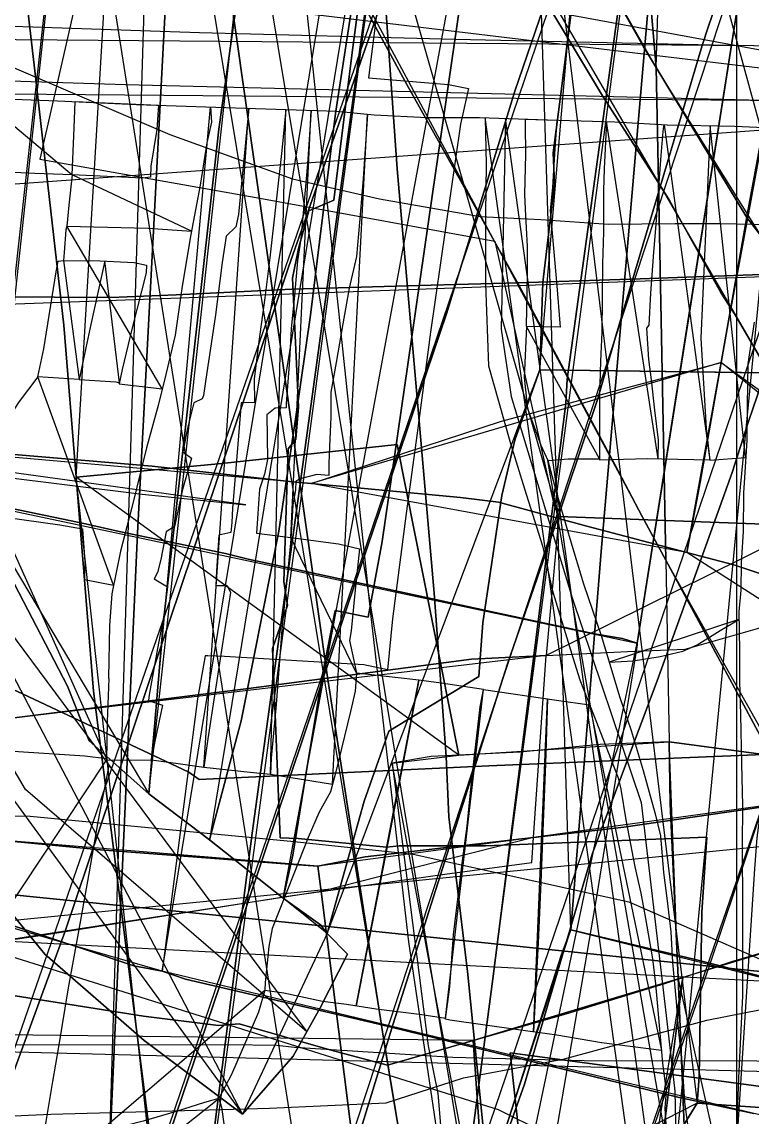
# Model space of a CAD drawing. Extents: x -6790 to 12600, y -1098 to 2171.
# Drawn here: x 681.2 to 733.5, y 336.4 to 414.8 of the extents above; entities that cross this region are included whole.
import ezdxf

# ---------------------------------------------------------------- set-up
doc = ezdxf.new("R2010")
doc.units = 0

msp = doc.modelspace()

# ---------------------------------------------------------------- linework, layer by layer
for points in [[(-7.785, 810.303), (732.41, 810.303), (732.41, -7.785), (-7.785, -7.785), (-7.785, 810.303)], [(657.211, 609.541), (655.908, 584.491), (656.741, 576.481), (663.201, 551.019), (668.649, 533.637), (675.524, 505.099), (682.702, 482.269), (689.274, 461.082), (690.485, 459.612), (695.112, 447.765), (700.776, 423.68), (703.327, 399.553), (706.224, 372.269), (708.905, 348.964), (714.163, 313.646), (714.888, 277.015), (714.097, 250.136), (657.211, 609.541)], [(695.164, 586.012), (691.927, 542.039), (690.117, 517.465), (693.471, 516.074), (705.583, 510.381), (697.774, 477.651), (694.091, 462.59), (693.722, 461.117), (693.243, 449.043), (691.5, 416.127), (689.493, 378.224), (687.247, 328.55), (687.267, 326.292), (695.164, 586.012)], [(729.479, 579.362), (725.131, 549.642), (721.503, 524.839), (718.912, 506.33), (714.891, 477.087), (709.122, 435.134), (706.045, 410.842), (711.766, 410.366), (713.207, 410.077), (712.626, 407.513), (710.483, 392.632), (709.529, 385.384), (708.744, 379.634), (707.753, 372.096), (707.415, 368.448), (705.712, 368.787), (695.734, 369.391), (694.526, 369.439), (694.341, 369.438), (693.799, 366.361), (691.268, 346.856), (729.479, 579.362)], [(729.479, 579.362), (725.131, 549.642), (721.503, 524.839), (718.912, 506.33), (714.891, 477.087), (709.122, 435.134), (706.045, 410.842), (711.766, 410.366), (713.207, 410.077), (712.626, 407.513), (710.483, 392.632), (709.529, 385.384), (708.744, 379.634), (707.753, 372.096), (707.415, 368.448), (705.712, 368.787), (695.734, 369.391), (694.526, 369.439), (694.341, 369.438), (693.799, 366.361), (691.268, 346.856), (729.479, 579.362)], [(713.244, 577.425), (713.453, 575.623), (713.591, 572.348), (714.529, 550.707), (716.308, 505.763), (733.475, 501.618), (722.713, 376.925), (720.541, 349.82), (713.244, 577.425)], [(724.409, 577.003), (727.105, 576.867), (728.696, 576.718), (739.559, 518.422), (743.045, 499.717), (747.303, 498.619), (757.63, 495.437), (756.884, 464.709), (754.155, 381.475), (752.853, 341.757), (729.336, 347.716), (720.541, 349.82), (722.713, 376.925), (733.475, 501.618), (716.308, 505.763), (714.529, 550.707), (713.591, 572.348), (713.453, 575.623), (713.244, 577.425), (719.771, 577.237), (724.409, 577.003)], [(746.255, 530.331), (722.071, 459.379), (708.756, 421.37), (700.32, 397.286), (694.271, 379.306), (684.32, 349.728), (673.212, 319.473), (664.49, 294.493), (657.215, 273.711), (746.255, 530.331)], [(756.887, 527.429), (746.381, 530.292), (746.255, 530.331), (722.071, 459.379), (708.756, 421.37), (700.32, 397.286), (694.271, 379.306), (684.32, 349.728), (673.212, 319.473), (664.49, 294.493), (657.215, 273.711), (657.959, 273.478), (670.855, 274.319), (671.836, 276.957), (675.041, 286.294), (683.989, 311.81), (685.018, 315.355), (690.05, 330.074), (696.255, 348.362), (704.513, 372.959), (711.631, 393.926), (716.517, 409.866), (737.388, 470.78), (756.887, 527.429)], [(756.887, 527.429), (737.388, 470.78), (716.517, 409.866), (711.631, 393.926), (704.513, 372.959), (696.255, 348.362), (690.05, 330.074), (685.018, 315.355), (683.989, 311.81), (675.041, 286.294), (671.836, 276.957), (670.855, 274.319), (756.887, 527.429)], [(701.811, 525.124), (704.416, 501.81), (706.975, 481.339), (707.423, 477.635), (721.049, 472.384), (737.907, 465.964), (756.36, 458.948), (757.38, 458.736), (753.264, 436.993), (751.255, 420.149), (748.761, 399.127), (746.3, 379.79), (745.716, 373.376), (745.193, 366.912), (701.811, 525.124)], [(767.392, 524.566), (760.934, 504.572), (750.131, 472.476), (737.921, 436.2), (733.66, 424.08), (730.37, 414.467), (729.945, 413.152), (725.441, 397.971), (723.723, 392.179), (722.466, 387.873), (718.953, 377.415), (716, 368.865), (707.807, 343.095), (704.424, 332.04), (699.508, 317.208), (696.865, 309.232), (693.805, 300.712), (688.825, 286.093), (685.146, 275.295), (767.392, 524.566)], [(777.968, 521.722), (762.072, 472.44), (745.719, 425.045), (742.752, 416.473), (740.298, 409.251), (738.983, 405.463), (736.708, 397.993), (734.525, 389.918), (733.252, 386.215), (732.099, 382.579), (729.549, 375.458), (726.732, 367.665), (722.1, 355.302), (718.538, 343.237), (717.226, 338.777), (712.899, 326.621), (712.07, 323.997), (710.855, 321.056), (708.039, 313.494), (705.515, 304.986), (695.428, 278.389), (694.334, 275.98), (777.968, 521.722)], [(726.806, 403.311), (722.816, 409.543), (716.735, 419.655), (710.667, 429.293), (706.947, 435.501), (701.069, 445.87), (693.994, 458.167), (687.93, 468.74), (682.708, 477.844), (678.478, 485.272), (674.144, 493.476), (726.806, 403.311)], [(743.451, 492.317), (743.251, 483.231), (743.131, 473.033), (741.347, 371.749), (740.916, 348.937), (740.954, 346.499), (739.091, 330.94), (735.998, 305.465), (734.623, 294.149), (734.432, 292.978), (733.501, 289.826), (732.45, 286.506), (730.921, 282.255), (724.979, 266.561), (720.381, 254.77), (743.451, 492.317)], [(679.822, 388.341), (677.532, 388.309), (658.351, 390.252), (635.278, 392.564), (624.262, 393.63), (616.832, 394.572), (607.713, 395.41), (606.259, 405.682), (603.672, 419.241), (597.514, 451.518), (592.909, 477.243), (591.941, 478.36), (588.991, 482.292), (597.483, 480.916), (637.525, 473.098), (645.678, 471.486), (646.381, 471.569), (669.795, 463.382), (687.433, 457.116), (684.159, 426.996), (679.982, 388.343), (679.822, 388.341)], [(719.502, 292.565), (718.964, 295.52), (717.372, 309.134), (715.091, 327.339), (713.125, 346.851), (711.787, 357.912), (711.615, 362.226), (710.758, 373.938), (708.1, 404.311), (706.781, 422.903), (706.242, 424.138), (700.14, 447.379), (699.253, 449.597), (693.165, 463.313), (692.91, 464.322), (688.992, 476.851), (719.502, 292.565)], [(728.339, 467.949), (724.86, 467.632), (711.51, 466.723), (699.045, 465.747), (695.617, 465.923), (697.853, 461.658), (707.38, 444.455), (720.337, 422.579), (725.718, 413.095), (726.645, 411.563), (725.654, 423.247), (726.095, 432.383), (726.469, 439.12), (727.283, 447.991), (728.296, 462.565), (728.339, 467.949)], [(728.339, 467.949), (728.296, 462.565), (727.283, 447.991), (726.469, 439.12), (726.095, 432.383), (725.654, 423.247), (726.645, 411.563), (728.339, 467.949)], [(695.617, 465.923), (697.853, 461.658), (707.38, 444.455), (720.337, 422.579), (725.718, 413.095), (726.645, 411.563), (695.617, 465.923)], [(695.737, 463.143), (686.323, 421.764), (682.508, 404.998), (698.008, 402.274), (715.086, 399.137), (719.312, 380.279), (719.683, 379.426), (695.737, 463.143)], [(670.623, 298.038), (688.484, 293.449), (689.557, 293.371), (692.123, 313.107), (697.707, 356.749), (706.311, 419.296), (710.439, 449.69), (696.248, 453.984), (687.433, 457.116), (684.159, 426.996), (679.982, 388.343), (679.822, 388.341), (676.961, 359.549), (673.423, 325.825), (670.623, 298.038)], [(687.433, 457.116), (684.159, 426.996), (679.982, 388.343), (679.822, 388.341), (687.433, 457.116)], [(663.615, 333.977), (709.906, 325.333), (707.219, 341.448), (703.119, 367.914), (696.496, 414.423), (692.083, 445.415), (691.99, 447.828), (690.401, 449.891), (689.031, 451.709), (681.657, 451.643), (671.869, 451.89), (671.822, 451.759), (669.927, 421.491), (668.845, 400.436), (667.757, 379.195), (666.903, 358.742), (666.711, 356.013), (666.91, 354.441), (663.615, 333.977)], [(689.031, 451.709), (690.401, 449.891), (691.99, 447.828), (692.083, 445.415), (696.496, 414.423), (703.119, 367.914), (707.219, 341.448), (709.906, 325.333), (689.031, 451.709)], [(710.439, 449.69), (706.311, 419.296), (697.707, 356.749), (692.123, 313.107), (689.557, 293.371), (710.439, 449.69)], [(707.622, 290.698), (714.947, 346.325), (720.178, 387.517), (720.285, 389.244), (727.815, 443.898), (710.439, 449.69), (706.311, 419.296), (697.707, 356.749), (692.123, 313.107), (689.557, 293.371), (692.556, 292.901), (707.622, 290.698)], [(688.995, 447.651), (678.351, 445.37), (680.107, 427.511), (680.839, 422.659), (682.147, 411.338), (684.228, 393.114), (685.111, 382.235), (688.995, 447.651)], [(685.111, 382.235), (684.228, 393.114), (682.147, 411.338), (680.839, 422.659), (680.107, 427.511), (678.351, 445.37), (688.995, 447.651), (690.21, 445.359), (695.279, 435.724), (700.904, 425.118), (702.449, 421.68), (705.487, 416.438), (708.67, 410.58), (716.769, 396.092), (723.689, 383.142), (725.649, 379.426), (727.334, 376.296), (727.578, 363.289), (722.647, 363.087), (716.893, 362.549), (712.512, 362.33), (708.105, 384.572), (695.539, 383.217), (685.111, 382.235)], [(688.995, 447.651), (690.21, 445.359), (695.279, 435.724), (700.904, 425.118), (702.449, 421.68), (705.487, 416.438), (708.67, 410.58), (716.769, 396.092), (723.689, 383.142), (725.649, 379.426), (727.334, 376.296), (688.995, 447.651)], [(741.346, 444.721), (737.062, 422.021), (733.18, 401.143), (731.306, 390.44), (741.346, 444.721)], [(727.815, 443.898), (720.285, 389.244), (720.178, 387.517), (714.947, 346.325), (707.622, 290.698), (727.815, 443.898)], [(707.622, 290.698), (714.947, 346.325), (720.178, 387.517), (720.285, 389.244), (727.815, 443.898), (745.175, 437.612), (742.523, 420.872), (742.5, 420.704), (737.349, 382.341), (733.865, 356.401), (733.702, 354.183), (729.318, 287.116), (707.622, 290.698)], [(750.827, 409.55), (734.887, 412.669), (718.686, 415.645), (704.491, 418.402), (688.987, 421.418), (675.42, 424.134), (664.351, 426.222), (647.222, 429.58), (635.607, 431.859), (615.38, 435.722), (603.492, 437.823), (594.334, 439.734), (583.061, 441.986), (581.861, 431.878), (555.228, 433.546), (548.343, 433.81), (750.827, 409.55)], [(698.184, 431.677), (698.164, 430.267), (696.868, 418.209), (695.337, 407.15), (694.085, 396.042), (692.741, 384.119), (691.346, 371.745), (690.314, 359.569), (686.03, 363.365), (684.477, 367.263), (680.682, 374.564), (677.466, 380.422), (675.403, 384.562), (679.056, 406.015), (680.199, 412.727), (681.181, 419.684), (683.791, 441.83), (698.242, 435.903), (698.184, 431.677)], [(680.199, 412.727), (679.056, 406.015), (675.403, 384.562), (677.466, 380.422), (680.682, 374.564), (684.477, 367.263), (686.03, 363.365), (690.314, 359.569), (691.346, 371.745), (692.741, 384.119), (694.085, 396.042), (695.337, 407.15), (696.868, 418.209), (698.164, 430.267), (698.184, 431.677), (698.242, 435.903), (683.791, 441.83), (681.181, 419.684), (680.199, 412.727)], [(698.184, 431.677), (698.164, 430.267), (696.868, 418.209), (695.337, 407.15), (694.085, 396.042), (692.741, 384.119), (691.346, 371.745), (690.314, 359.569), (698.184, 431.677)], [(706.777, 430.318), (705.978, 424.391), (704.749, 415.263), (703.697, 408.435), (702.714, 400.452), (701.9, 393.837), (700.83, 386.567), (699.625, 378.377), (698.522, 372.843), (696.919, 364.792), (694.662, 356.273), (690.314, 359.569), (691.346, 371.745), (692.741, 384.119), (694.085, 396.042), (695.337, 407.15), (696.868, 418.209), (698.164, 430.267), (698.184, 431.677), (706.777, 430.318)], [(706.777, 430.318), (705.978, 424.391), (704.749, 415.263), (703.697, 408.435), (702.714, 400.452), (701.9, 393.837), (700.83, 386.567), (699.625, 378.377), (698.522, 372.843), (696.919, 364.792), (694.662, 356.273), (690.314, 359.569), (691.346, 371.745), (692.741, 384.119), (694.085, 396.042), (695.337, 407.15), (696.868, 418.209), (698.164, 430.267), (698.184, 431.677), (706.777, 430.318)], [(694.662, 356.273), (696.919, 364.792), (698.522, 372.843), (699.625, 378.377), (700.83, 386.567), (701.9, 393.837), (702.714, 400.452), (703.697, 408.435), (704.749, 415.263), (705.978, 424.391), (706.777, 430.318), (694.662, 356.273)], [(699.944, 352.094), (700.622, 355.17), (701.544, 360.784), (702.771, 368.249), (703.666, 372.7), (706.025, 372.224), (707.03, 377.635), (708.86, 390.298), (710.629, 402.534), (712.551, 415.83), (714.118, 428.913), (706.777, 430.318), (705.978, 424.391), (704.749, 415.263), (703.697, 408.435), (702.714, 400.452), (701.9, 393.837), (700.83, 386.567), (699.625, 378.377), (698.522, 372.843), (696.919, 364.792), (694.662, 356.273), (699.944, 352.094)], [(702.771, 368.249), (703.666, 372.7), (706.025, 372.224), (707.03, 377.635), (708.86, 390.298), (710.629, 402.534), (712.551, 415.83), (714.118, 428.913), (706.777, 430.318), (705.978, 424.391), (704.749, 415.263), (703.697, 408.435), (702.714, 400.452), (701.9, 393.837), (700.83, 386.567), (699.625, 378.377), (698.522, 372.843), (696.919, 364.792), (694.662, 356.273), (699.944, 352.094), (700.622, 355.17), (701.544, 360.784), (702.771, 368.249)], [(714.118, 428.913), (712.551, 415.83), (710.629, 402.534), (708.86, 390.298), (707.03, 377.635), (706.025, 372.224), (703.666, 372.7), (702.771, 368.249), (701.544, 360.784), (700.622, 355.17), (699.944, 352.094), (714.118, 428.913)], [(721.511, 427.693), (720.955, 418.745), (719.788, 409.485), (719.282, 405.47), (719.362, 403.251), (718.524, 396.187), (718.309, 389.917), (721.511, 427.693)], [(732.758, 417.756), (728.548, 391.009), (725.297, 370.353), (732.758, 417.756)], [(726.645, 411.563), (733.136, 400.84), (734.184, 399.475), (726.645, 411.563)], [(726.645, 411.563), (726.806, 403.311), (727.614, 402.049), (731.303, 395.411), (732.319, 393.87), (734.48, 390.134), (734.329, 396.481), (734.184, 399.475), (733.136, 400.84), (726.645, 411.563)], [(658.649, 409.952), (654.272, 406.297), (649.104, 402.366), (654.569, 396.191), (661.045, 385.908), (669.759, 368.68), (677.243, 354.947), (682.868, 348.082), (689.966, 341.89), (697.032, 336.622), (658.649, 409.952)], [(684.819, 403.881), (682.141, 403.974), (678.639, 404.16), (677.633, 404.16), (677.991, 406.659), (678.25, 409.399), (684.819, 403.881)], [(690.993, 408.875), (690.877, 407.142), (690.457, 404.505), (690.431, 403.729), (689.847, 403.659), (684.819, 403.881), (684.957, 407.249), (685.046, 409.133), (690.993, 408.875)], [(694.724, 408.752), (694.804, 407.648), (694.463, 406.18), (693.993, 403.156), (693.326, 399.604), (692.699, 395.912), (692.209, 392.415), (691.52, 389.595), (690.978, 387.373), (690.147, 384.346), (689.086, 380.064), (688.284, 376.948), (687.665, 373.885), (687.506, 371.613), (687.419, 367.854), (687.44, 367.826), (687.334, 364.727), (687.285, 361.983), (690.466, 362.005), (690.506, 361.999), (694.724, 408.752)], [(697.468, 408.661), (696.729, 401.049), (696.546, 400.169), (695.845, 399.485), (695.557, 397.601), (695.094, 393.862), (694.777, 391.776), (694.396, 389.262), (694.216, 388.081), (694.121, 387.835), (693.546, 387.563), (693.078, 385.742), (692.742, 384.041), (693.366, 383.604), (692.727, 381.351), (692.159, 378.708), (691.554, 378.327), (691.181, 376.336), (690.93, 375.399), (690.695, 374.967), (691.653, 374.395), (691.399, 372.463), (690.928, 369.973), (690.341, 366.657), (690.298, 366.233), (691.28, 365.903), (690.739, 363.33), (690.506, 361.999), (692.41, 361.734), (694.261, 361.481), (697.468, 408.661)], [(700.13, 408.571), (699.839, 405.64), (698.971, 397.943), (698.623, 395.067), (698.194, 391.949), (697.853, 389.248), (697.877, 387.582), (696.93, 387.554), (696.622, 383.719), (696.302, 380.008), (696.25, 378.984), (696.173, 378.28), (695.316, 378.088), (695.167, 375.511), (695.108, 374.49), (695.926, 374.474), (696.154, 373.97), (695.567, 370.171), (694.538, 363.51), (694.26, 361.478), (697.579, 361.107), (699.014, 360.964), (700.13, 408.571)], [(701.944, 408.509), (701.666, 404.675), (701.341, 400.91), (701.199, 399.297), (700.953, 397.727), (700.75, 395.269), (700.517, 392.851), (700.375, 390.606), (700.148, 387.514), (700.138, 387.191), (699.352, 387.178), (698.757, 386.707), (698.803, 383.51), (698.606, 382.446), (698.227, 381.389), (698.026, 378.219), (700.48, 377.921), (701.944, 408.509)], [(705.978, 408.231), (705.656, 403.604), (705.398, 400.47), (705.184, 398.034), (704.666, 395.774), (704.213, 393.221), (703.721, 390.446), (703.343, 388.318), (703.358, 386.543), (703.26, 384.453), (703.211, 383.181), (703.211, 382.347), (702.338, 382.418), (701.161, 382.113), (700.843, 381.946), (700.819, 381.336), (700.619, 380.262), (700.544, 378.988), (700.454, 377.484), (699.834, 371.332), (699.428, 365.954), (699.074, 362.127), (699.014, 360.964), (703.466, 360.25), (705.978, 408.231)], [(715.852, 407.931), (715.547, 392.828), (716.267, 388.021), (720.635, 373.599), (725.584, 358.936), (727.373, 343.683), (727.991, 338.27), (728.173, 329.555), (727.812, 324.503), (727.717, 322.308), (715.852, 407.931)], [(719.53, 407.806), (719.36, 405.4), (719.231, 402.991), (719.052, 401.338), (719.538, 395.946), (719.749, 393.26), (719.784, 392.989), (717.359, 393.037), (717.444, 396.769), (717.428, 398.747), (717.298, 401.438), (717.233, 402.512), (717.317, 405.35), (717.282, 407.457), (717.297, 407.88), (719.53, 407.806)], [(723.099, 407.704), (722.928, 404.316), (722.872, 402.77), (722.883, 399.815), (722.806, 397.505), (722.749, 392.605), (722.669, 390.534), (722.6, 388.051), (722.6, 385.461), (722.593, 383.483), (726.034, 383.567), (726.781, 383.541), (723.099, 407.704)], [(730.484, 383.463), (727.065, 383.518), (726.781, 383.541), (726.819, 384.89), (726.55, 387.036), (726.319, 389.207), (726.114, 390.673), (725.982, 392.904), (726.148, 393.126), (726.272, 395.42), (726.493, 398.355), (726.653, 400.321), (726.803, 402.368), (727.015, 405.282), (727.156, 406.987), (727.206, 407.381), (727.211, 407.475), (730.484, 383.463)], [(730.52, 407.405), (730.201, 400.199), (729.966, 394.874), (729.84, 392.185), (730.221, 385.725), (730.484, 383.463), (733.056, 383.647), (730.52, 407.405)], [(701.622, 342.509), (681.479, 359.871), (654.272, 406.297), (701.622, 342.509)], [(684.819, 403.881), (684.577, 401.704), (684.44, 400.213), (690.266, 400.06), (693.371, 399.845), (684.819, 403.881)], [(734.48, 390.134), (732.319, 393.87), (731.303, 395.411), (727.614, 402.049), (726.806, 403.311), (734.48, 390.134)], [(727.334, 376.296), (726.806, 403.311), (727.614, 402.049), (731.303, 395.411), (732.319, 393.87), (734.48, 390.134), (734.64, 383.361), (735.172, 364.879), (735.239, 362.252), (734.118, 363.686), (727.334, 376.296)], [(697.032, 336.622), (689.966, 341.89), (682.868, 348.082), (677.243, 354.947), (669.759, 368.68), (661.045, 385.908), (654.569, 396.191), (649.104, 402.366), (697.032, 336.622)], [(684.44, 400.213), (684.369, 399.958), (684.253, 398.33), (684.197, 397.752), (686.835, 397.737), (689.263, 397.599), (690.134, 397.409), (690.128, 396.879), (689.128, 392.93), (688.394, 389.937), (688.198, 388.914), (691.267, 388.56), (684.44, 400.213)], [(579.501, 390.936), (589.516, 391.343), (602.617, 391.861), (612.654, 392.252), (619.979, 392.534), (631.204, 392.963), (638.349, 393.362), (649.973, 393.847), (659.479, 394.277), (670.72, 394.722), (679.491, 395.16), (687.59, 395.095), (692.265, 395.303), (700.548, 395.692), (709.639, 395.957), (716.771, 396.157), (725.503, 396.434), (733.537, 396.727), (744.721, 397.143), (758.046, 397.636), (773.678, 398.031), (780.722, 398.272), (579.501, 390.936)], [(685.329, 389.237), (682.367, 389.43), (682.784, 391.426), (683.677, 396.943), (683.811, 397.708), (684.197, 397.752), (685.329, 389.237)], [(687.155, 397.719), (686.163, 393.177), (685.807, 391.493), (685.329, 389.237), (687.942, 389.056), (688.215, 389.004), (687.155, 397.719)], [(717.359, 393.037), (717.204, 389.385), (717.422, 387.158), (718.398, 384.528), (718.881, 383.42), (720.357, 383.55), (722.593, 383.543), (717.359, 393.037)], [(701.937, 381.786), (715.576, 386.236), (731.306, 390.44), (701.937, 381.786)], [(718.309, 389.917), (718.057, 389.193), (716.533, 384.876), (715.599, 380.914), (714.232, 371.799), (713.939, 367.973), (707.492, 364.055), (705.742, 359.025), (703.093, 349.552), (718.309, 389.917)], [(718.309, 389.917), (736.222, 389.682), (736.372, 389.692), (718.309, 389.917)], [(731.306, 390.44), (729.807, 381.883), (728.856, 376.833), (731.306, 390.44)], [(731.306, 390.44), (735.836, 387.179), (760.103, 366.765), (775.052, 355.098), (731.306, 390.44)], [(682.367, 389.43), (681.025, 387.663), (680.665, 387.115), (680.659, 386.187), (680.542, 385.734), (680.253, 385.452), (679.235, 385.354), (679.01, 383.684), (678.737, 382.047), (678.776, 379.796), (678.776, 379.796), (678.807, 379.548), (683.933, 378.813), (685.571, 378.547), (685.727, 376.175), (685.711, 374.914), (687.788, 374.494), (682.367, 389.43)], [(657.982, 385.665), (659.288, 384.528), (669.089, 383.601), (689.829, 381.018), (697.257, 380.258), (657.982, 385.665)], [(660.339, 385.424), (662.226, 385.231), (679.228, 383.991), (690.541, 383.032), (700.384, 381.933), (701.937, 381.786), (660.339, 385.424)], [(725.297, 370.353), (724.244, 370.691), (722.232, 371.012), (715.112, 372.553), (709.539, 373.753), (703.107, 375.156), (697.43, 376.356), (695.81, 376.769), (688.192, 378.342), (685.786, 378.906), (679.328, 380.237), (674.011, 381.273), (670.392, 382.014), (665.042, 383.161), (659.351, 384.44), (657.64, 384.682), (725.297, 370.353)], [(690.314, 359.569), (686.03, 363.365), (684.477, 367.263), (680.682, 374.564), (677.466, 380.422), (675.403, 384.562), (690.314, 359.569)], [(685.111, 382.235), (695.539, 383.217), (708.105, 384.572), (712.512, 362.33), (685.111, 382.235)], [(712.512, 362.33), (710.541, 362.231), (707.733, 361.753), (710.311, 341.526), (711.011, 338.106), (712.277, 323.09), (712.923, 315.425), (712.953, 314.83), (721.302, 315.759), (721.195, 300.419), (721.464, 288.244), (711.744, 287.905), (695.533, 287.141), (694.131, 300.407), (693.36, 312.364), (692.76, 316.779), (692.498, 318.469), (686.356, 366.907), (685.111, 382.235), (695.539, 383.217), (708.105, 384.572), (712.512, 362.33)], [(685.111, 382.235), (686.356, 366.907), (692.498, 318.469), (692.76, 316.779), (693.36, 312.364), (694.131, 300.407), (695.533, 287.141), (685.111, 382.235)], [(701.937, 381.786), (712.643, 380.77), (715.366, 380.437), (721.681, 378.724), (728.856, 376.833), (701.937, 381.786)], [(679.464, 379.454), (679.16, 375.077), (678.753, 371.177), (678.298, 365.396), (678.014, 362.779), (685.734, 362.293), (687.286, 362.081), (679.464, 379.454)], [(719.683, 379.426), (718.772, 369.464), (724.59, 369.747), (728.726, 369.91), (734.753, 371.638), (735.039, 372.291), (737.53, 378.746), (719.683, 379.426)], [(719.683, 379.426), (718.772, 369.464), (724.59, 369.747), (728.726, 369.91), (734.753, 371.638), (735.039, 372.291), (737.53, 378.746), (719.683, 379.426)], [(773.725, 368.014), (754.717, 361.508), (750.742, 361.029), (724.331, 357.174), (717.864, 356.431), (718.772, 369.464), (724.59, 369.747), (728.726, 369.91), (734.753, 371.638), (735.039, 372.291), (737.53, 378.746), (738.92, 378.693), (759.49, 377.909), (784.251, 376.914), (795.872, 376.447), (782.167, 371.228), (773.725, 368.014)], [(773.725, 368.014), (754.717, 361.508), (750.742, 361.029), (724.331, 357.174), (717.864, 356.431), (718.772, 369.464), (724.59, 369.747), (728.726, 369.91), (734.753, 371.638), (735.039, 372.291), (737.53, 378.746), (738.92, 378.693), (759.49, 377.909), (784.251, 376.914), (795.872, 376.447), (782.167, 371.228), (773.725, 368.014)], [(718.772, 369.464), (724.59, 369.747), (728.726, 369.91), (734.753, 371.638), (735.039, 372.291), (737.53, 378.746), (718.772, 369.464)], [(700.48, 377.921), (703.885, 377.474), (705.407, 377.107), (705.063, 373.936), (704.81, 371.245), (704.682, 370.546), (705.065, 368.766), (705.188, 368.191), (700.48, 377.921)], [(728.856, 376.833), (732.202, 375.95), (747.06, 371.034), (749.214, 370.322), (751.391, 368.807), (759.883, 362.697), (761.146, 361.785), (764.232, 358.409), (765.249, 357.011), (766.126, 356.012), (769.001, 352.818), (770.959, 350.629), (772.656, 348.75), (728.856, 376.833)], [(727.334, 376.296), (734.118, 363.686), (735.239, 362.252), (727.334, 376.296)], [(735.239, 362.252), (734.118, 363.686), (727.334, 376.296), (727.578, 363.289), (735.239, 362.252)], [(723.29, 368.982), (725.003, 369.097), (726.933, 369.398), (728.554, 369.781), (729.587, 370.222), (731.234, 371.254), (732.575, 372.042), (723.29, 368.982)], [(725.297, 370.353), (725.279, 370.235), (722.385, 352.176), (719.189, 333.692), (714.29, 305.238), (713.816, 302.34), (707.501, 283.169), (706.602, 281.342), (725.297, 370.353)], [(679.308, 364.825), (697.446, 367.109), (713.42, 369.203), (718.772, 369.464), (679.308, 364.825)], [(717.864, 356.431), (718.772, 369.464), (713.42, 369.203), (697.446, 367.109), (679.308, 364.825), (679.454, 356.563), (679.399, 356.273), (686.839, 355.556), (700.703, 354.509), (702.419, 354.388), (705.798, 355.043), (717.864, 356.431)], [(717.864, 356.431), (718.772, 369.464), (713.42, 369.203), (697.446, 367.109), (679.308, 364.825), (679.454, 356.563), (679.399, 356.273), (686.839, 355.556), (700.703, 354.509), (702.419, 354.388), (705.798, 355.043), (717.864, 356.431)], [(714.283, 367.023), (711.247, 367.496), (709.646, 367.709), (706.248, 368.076), (705.188, 368.191), (705.097, 366.92), (704.762, 365.451), (703.68, 361.052), (703.32, 359.707), (702.51, 358.249), (701.735, 356.443), (700.698, 353.832), (699.145, 349.924), (698.899, 348.635), (698.649, 346.044), (698.622, 345.51), (699.984, 345.301), (702.755, 344.717), (704.476, 344.49), (706.586, 344.173), (709.856, 343.761), (711.566, 343.487), (714.283, 367.023)], [(709.646, 367.709), (707.453, 356.155), (705.912, 348.205), (705.172, 344.386), (709.646, 367.709)], [(727.03, 341.182), (722.744, 341.726), (719.538, 342.282), (716.775, 342.658), (711.865, 343.355), (711.559, 343.435), (711.865, 345.733), (712.139, 349.471), (712.836, 355.141), (713.108, 357.251), (713.451, 360.618), (714.048, 365.782), (714.283, 367.023), (719.514, 366.27), (721.879, 365.936), (727.03, 341.182)], [(718.873, 366.362), (718.734, 361.715), (718.56, 357.534), (718.405, 353.788), (718.201, 348.891), (717.928, 343.926), (717.852, 342.511), (718.873, 366.362)], [(727.578, 363.289), (722.647, 363.087), (716.893, 362.549), (712.512, 362.33), (727.578, 363.289)], [(727.578, 363.289), (727.661, 358.85), (728.221, 346.419), (727.578, 363.289)], [(712.512, 362.33), (710.541, 362.231), (707.733, 361.753), (712.512, 362.33)], [(687.285, 361.983), (687.456, 361.601), (686.653, 357.553), (686.04, 353.984), (685.251, 349.592), (684.545, 345.666), (683.834, 341.447), (683.416, 338.966), (682.209, 331.808), (681.323, 327.204), (681.259, 326.564), (675.502, 327.242), (670.995, 327.744), (669.779, 327.948), (669.079, 328.036), (669.03, 328.413), (669.601, 331.658), (670.338, 336.129), (670.428, 336.605), (687.285, 361.983)], [(707.733, 361.753), (710.311, 341.526), (711.011, 338.106), (712.277, 323.09), (712.923, 315.425), (712.953, 314.83), (721.302, 315.759), (721.195, 300.419), (721.464, 288.244), (707.733, 361.753)], [(718.388, 320.78), (707.274, 315.819), (705.639, 329.211), (704.703, 336.254), (702.647, 352.575), (711.518, 353.806), (717.739, 354.639), (717.864, 356.431), (724.331, 357.174), (750.742, 361.029), (754.717, 361.508), (755.936, 336.573), (754.378, 335.917), (749.443, 336.542), (716.183, 341.006), (718.388, 320.78)], [(718.388, 320.78), (707.274, 315.819), (705.639, 329.211), (704.703, 336.254), (702.647, 352.575), (711.518, 353.806), (717.739, 354.639), (717.864, 356.431), (724.331, 357.174), (750.742, 361.029), (754.717, 361.508), (755.936, 336.573), (754.378, 335.917), (749.443, 336.542), (716.183, 341.006), (718.388, 320.78)], [(735.206, 361.367), (733.284, 355.662), (730.439, 347.215), (724.01, 328.565), (715.57, 304.318), (709.173, 286.056), (707.38, 280.938), (706.412, 278.187), (706.024, 276.851), (735.206, 361.367)], [(717.864, 356.431), (724.331, 357.174), (750.742, 361.029), (754.717, 361.508), (717.864, 356.431)], [(702.647, 352.575), (702.419, 354.388), (700.703, 354.509), (686.839, 355.556), (679.399, 356.273), (677.966, 348.74), (682.54, 349.416), (700.58, 352.288), (702.647, 352.575)], [(702.647, 352.575), (702.419, 354.388), (700.703, 354.509), (686.839, 355.556), (679.399, 356.273), (677.966, 348.74), (682.54, 349.416), (700.58, 352.288), (702.647, 352.575)], [(679.399, 356.273), (686.839, 355.556), (700.703, 354.509), (702.419, 354.388), (679.399, 356.273)], [(702.419, 354.388), (705.798, 355.043), (717.864, 356.431), (702.419, 354.388)], [(717.864, 356.431), (705.798, 355.043), (702.419, 354.388), (702.647, 352.575), (711.518, 353.806), (717.739, 354.639), (717.864, 356.431)], [(717.864, 356.431), (705.798, 355.043), (702.419, 354.388), (702.647, 352.575), (711.518, 353.806), (717.739, 354.639), (717.864, 356.431)], [(702.647, 352.575), (711.518, 353.806), (717.739, 354.639), (717.864, 356.431), (702.647, 352.575)], [(747.175, 345.468), (701.984, 350.183), (656.35, 354.775), (651.193, 355.178), (641.038, 351.09), (747.175, 345.468)], [(702.647, 352.575), (704.703, 336.254), (705.639, 329.211), (707.274, 315.819), (693.065, 309.534), (675.997, 301.99), (675.437, 306.64), (672.324, 332.494), (670.74, 345.151), (677.495, 346.263), (677.966, 348.74), (682.54, 349.416), (700.58, 352.288), (702.647, 352.575)], [(702.647, 352.575), (704.703, 336.254), (705.639, 329.211), (707.274, 315.819), (693.065, 309.534), (675.997, 301.99), (675.437, 306.64), (672.324, 332.494), (670.74, 345.151), (677.495, 346.263), (677.966, 348.74), (682.54, 349.416), (700.58, 352.288), (702.647, 352.575)], [(677.966, 348.74), (682.54, 349.416), (700.58, 352.288), (702.647, 352.575), (677.966, 348.74)], [(674.273, 351.755), (675.216, 351.605), (676.54, 351.454), (685.76, 348.422), (689.249, 347.251), (691.268, 346.856), (674.273, 351.755)], [(674.273, 351.755), (675.216, 351.605), (676.54, 351.454), (685.76, 348.422), (689.249, 347.251), (691.268, 346.856), (674.273, 351.755)], [(699.944, 352.094), (702.612, 350.184), (703.093, 349.552), (699.944, 352.094)], [(720.541, 349.82), (719.879, 348.05), (711.862, 323.154), (709.506, 316.206), (720.541, 349.82)], [(720.541, 349.82), (729.336, 347.716), (752.853, 341.757), (753.039, 341.395), (757.037, 341.858), (774.603, 343.669), (802.542, 342.627), (818.155, 253.678), (790.955, 262.568), (780.292, 272.623), (774.609, 278.087), (768.009, 284.433), (757.892, 290.705), (749.605, 295.399), (741.971, 299.992), (732.847, 305.728), (729.356, 307.238), (714.413, 313.986), (709.506, 316.206), (711.862, 323.154), (719.879, 348.05), (720.541, 349.82)], [(718.194, 281.551), (718.31, 283.141), (721.865, 302.078), (725.867, 324.825), (728.553, 346.408), (732.076, 347.553), (740.267, 349.962), (741.008, 350.174), (742.64, 321.205), (744.788, 285.316), (731.006, 283.351), (718.194, 281.551)], [(718.194, 281.551), (718.31, 283.141), (721.865, 302.078), (725.867, 324.825), (728.553, 346.408), (732.076, 347.553), (740.267, 349.962), (741.008, 350.174), (742.64, 321.205), (744.788, 285.316), (731.006, 283.351), (718.194, 281.551)], [(752.853, 341.757), (729.336, 347.716), (720.541, 349.82), (752.853, 341.757)], [(728.553, 346.408), (732.076, 347.553), (740.267, 349.962), (741.008, 350.174), (728.553, 346.408)], [(585.403, 343.449), (595.455, 343.775), (607.386, 343.976), (610.085, 344.159), (616.398, 345.339), (626.782, 347.37), (632.18, 348.258), (638.338, 348.651), (643.489, 349.127), (647.67, 349.63), (651.293, 349.008), (660.086, 347.883), (665.792, 347.04), (671.206, 346.449), (677.702, 345.571), (689.934, 343.649), (695.305, 342.98), (696.78, 343.084), (703.28, 341.238), (707.409, 340.141), (713.531, 341.905), (585.403, 343.449)], [(672.39, 290.404), (667.666, 294.368), (657.942, 302.442), (658.448, 303.674), (660.716, 309.589), (665.401, 322.059), (670.334, 335.64), (674.848, 347.179), (675.606, 349.451), (679.945, 348.086), (702.952, 340.848), (715.329, 336.954), (718.613, 335.329), (713.694, 313.79), (708.584, 291.836), (704.683, 273.786), (704.288, 272.745), (700.07, 275.049), (692.827, 278.939), (681.885, 284.944), (676.817, 287.638), (672.39, 290.404)], [(697.032, 336.622), (700.655, 340.779), (702.588, 344.24), (704.541, 348.083), (703.093, 349.552), (697.032, 336.622)], [(697.032, 336.622), (700.655, 340.779), (702.588, 344.24), (704.541, 348.083), (703.093, 349.552), (697.032, 336.622)], [(691.268, 346.856), (692.933, 346.294), (706.689, 343.089), (728.207, 337.844), (733.656, 336.668), (691.268, 346.856)], [(691.268, 346.856), (692.933, 346.294), (706.689, 343.089), (728.207, 337.844), (733.656, 336.668), (691.268, 346.856)], [(713.531, 341.905), (720.432, 343.884), (727.333, 346.012), (728.553, 346.408), (713.531, 341.905)], [(718.31, 283.141), (721.865, 302.078), (725.867, 324.825), (728.553, 346.408), (727.333, 346.012), (720.432, 343.884), (713.531, 341.905), (715.218, 317.996), (715.262, 317.376), (716.512, 304.496), (717.699, 291.345), (718.31, 283.141)], [(718.31, 283.141), (721.865, 302.078), (725.867, 324.825), (728.553, 346.408), (727.333, 346.012), (720.432, 343.884), (713.531, 341.905), (715.218, 317.996), (715.262, 317.376), (716.512, 304.496), (717.699, 291.345), (718.31, 283.141)], [(728.553, 346.408), (725.867, 324.825), (721.865, 302.078), (718.31, 283.141), (728.553, 346.408)], [(728.221, 346.419), (728.774, 332.801), (729.156, 330.142), (733.688, 320.274), (735.54, 317.132), (740.354, 311.715), (742.952, 307.848), (743.415, 304.746), (744.019, 294.818), (745.207, 284.546), (747.383, 274.819), (750.372, 255.696), (751.961, 248.729), (753.691, 236.806), (754.353, 229.936), (728.221, 346.419)], [(698.622, 345.51), (698.17, 343.919), (696.244, 339.455), (695.329, 337.742), (694.296, 337.464), (692.277, 336.813), (689.911, 336.113), (688.69, 335.806), (686.793, 334.401), (683.788, 332.36), (682.136, 331.43), (698.622, 345.51)], [(718.388, 320.78), (716.183, 341.006), (749.443, 336.542), (754.378, 335.917), (718.388, 320.78)], [(718.388, 320.78), (719.59, 321.317), (738.436, 329.2), (754.378, 335.917), (749.443, 336.542), (716.183, 341.006), (718.388, 320.78)], [(718.388, 320.78), (719.59, 321.317), (738.436, 329.2), (754.378, 335.917), (749.443, 336.542), (716.183, 341.006), (718.388, 320.78)], [(695.329, 337.742), (695.512, 337.13), (695.702, 335.767), (695.852, 334.241), (696.106, 332.215), (695.939, 331.139), (695.443, 329.308), (695.009, 326.962), (694.464, 324.993), (690.787, 325.467), (686.697, 325.803), (681.914, 326.476), (681.259, 326.564), (695.329, 337.742)], [(684.195, 314.249), (689.298, 314.384), (697.1, 314.491), (709.889, 314.707), (713.709, 315.639), (714.319, 315.639), (716.436, 317.092), (718.552, 318.886), (719.18, 319.603), (722.283, 325.63), (725.189, 330.276), (729.583, 337.414), (684.195, 314.249)]]:
    msp.add_lwpolyline(points, close=True)
for points in [[(733.475, 501.618), (722.713, 376.925), (720.541, 349.82), (719.879, 348.05), (711.862, 323.154), (709.506, 316.206), (691.127, 324.523), (687.267, 326.292), (687.247, 328.55), (689.493, 378.224), (691.5, 416.127)], [(711.183, 488.245), (729.583, 337.414), (729.583, 337.414), (729.729, 339.288), (729.926, 351.09), (730.267, 356.453), (714.437, 355.846), (708.249, 355.846), (707.334, 355.738), (701.003, 356.366), (699.709, 356.417), (699.162, 369.966), (700.242, 373.048), (699.979, 374.76), (700.295, 384.271), (700.848, 384.956), (701.032, 387.274), (700.611, 396.494), (701.032, 398.602), (701.77, 401.315), (703.561, 402.079), (704.879, 412.644), (706.565, 425.426)], [(659.497, 268.673), (661.738, 276.193), (659.481, 288.611), (657.685, 299.554), (651.78, 302.227), (653.795, 310.564), (653.71, 311.464), (652.055, 316.551), (642.964, 343.997), (640.755, 350.976), (641.038, 351.09), (651.193, 355.178), (656.35, 354.775), (701.984, 350.183), (747.175, 345.468), (747.57, 351.661), (748.734, 371.22), (750.827, 409.55), (752.408, 435.517), (754.81, 474.964), (756.509, 483.487), (773.77, 481.672)], [(737.388, 470.78), (716.517, 409.866), (711.631, 393.926), (704.513, 372.959), (696.255, 348.362), (690.05, 330.074)], [(774.561, 442.189), (748.179, 445.775), (753.886, 463.112), (730.446, 463.046), (696.606, 462.855), (695.737, 463.143), (686.323, 421.764), (682.508, 404.998), (698.008, 402.274), (715.086, 399.137), (719.312, 380.279), (719.683, 379.426), (737.53, 378.746), (738.598, 381.514), (740.131, 385.838), (742.86, 404.319), (743.313, 407.866), (742.594, 421.082), (747.83, 422.354), (757.3, 421.47), (762.687, 420.98)], [(774.561, 442.189), (748.179, 445.775), (753.886, 463.112), (730.446, 463.046), (696.606, 462.855), (695.737, 463.143), (686.323, 421.764), (682.508, 404.998), (698.008, 402.274), (715.086, 399.137), (719.312, 380.279), (719.683, 379.426), (737.53, 378.746), (738.598, 381.514), (740.131, 385.838), (742.86, 404.319), (743.313, 407.866), (742.594, 421.082), (747.83, 422.354), (757.3, 421.47), (762.687, 420.98)], [(692.083, 445.415), (696.496, 414.423), (703.119, 367.914), (707.219, 341.448), (709.906, 325.333), (710.892, 294.174), (711.097, 287.692), (708.379, 236.213)], [(761.146, 361.785), (759.883, 362.697), (751.391, 368.807), (749.214, 370.322), (747.06, 371.034), (732.202, 375.95), (728.856, 376.833), (729.807, 381.883), (731.306, 390.44), (733.18, 401.143), (737.062, 422.021), (741.346, 444.721), (751.721, 440.363), (765.962, 434.518)], [(287.24, 438.483), (311.218, 433.538), (339.734, 427.717), (352.286, 424.97), (371.657, 421.195), (376.673, 420.361), (394.891, 419.129), (418.318, 418.066), (444.141, 417.853), (475.94, 416.947), (527.274, 415.938), (571.826, 413.941), (607.243, 413.317), (652.636, 411.505), (688.641, 410.354), (736.192, 409.18), (161.979, 414.081)], [(500.783, 438.102), (516.389, 415.333), (537.011, 393.162), (545.814, 384.112), (564.563, 373.361), (576.035, 370.903), (592.162, 367.56), (608.222, 366.544), (626.545, 364.577), (646.506, 359.234), (657.421, 357.989), (681.808, 357.956), (700.72, 356.153), (709.242, 355.235), (724.68, 351.827), (737.988, 346.025), (743.793, 340.511), (755.122, 322.264), (760.706, 311.421), (767.562, 302.083), (775.547, 284.905), (779.677, 258.397)], [(761.087, 437.629), (753.345, 414.373), (745.88, 392.833), (735.206, 361.367), (733.284, 355.662), (730.439, 347.215), (724.01, 328.565), (715.57, 304.318), (709.173, 286.056), (707.38, 280.938), (706.412, 278.187), (706.024, 276.851), (706.312, 276.873), (715.306, 280.521), (727.758, 285.486), (741.093, 290.889), (745.823, 292.679), (755.17, 296.467), (760.126, 298.634), (761.464, 299.369)], [(761.087, 437.629), (753.345, 414.373), (745.88, 392.833), (735.206, 361.367), (735.206, 361.367), (733.284, 355.662), (730.439, 347.215), (724.01, 328.565)], [(752.408, 435.517), (750.827, 409.55), (734.887, 412.669), (718.686, 415.645)], [(709.122, 435.134), (706.045, 410.842), (711.766, 410.366), (713.207, 410.077), (712.626, 407.513), (710.483, 392.632), (709.529, 385.384), (708.744, 379.634), (707.753, 372.096), (707.415, 368.448), (705.712, 368.787), (695.734, 369.391), (694.526, 369.439), (694.341, 369.438), (693.799, 366.361), (691.268, 346.856), (689.249, 347.251), (685.76, 348.422), (676.54, 351.454)], [(709.122, 435.134), (706.045, 410.842), (711.766, 410.366), (713.207, 410.077), (712.626, 407.513), (710.483, 392.632), (709.529, 385.384), (708.744, 379.634), (707.753, 372.096), (707.415, 368.448), (705.712, 368.787), (695.734, 369.391), (694.526, 369.439), (694.341, 369.438), (693.799, 366.361), (691.268, 346.856), (689.249, 347.251), (685.76, 348.422), (676.54, 351.454)], [(709.122, 435.134), (706.045, 410.842), (711.766, 410.366), (713.207, 410.077), (712.626, 407.513), (710.483, 392.632), (709.529, 385.384), (708.744, 379.634), (707.753, 372.096), (707.415, 368.448), (705.712, 368.787), (695.734, 369.391), (694.526, 369.439), (694.341, 369.438), (693.799, 366.361), (691.268, 346.856), (692.933, 346.294), (706.689, 343.089), (728.207, 337.844), (733.656, 336.668)], [(709.122, 435.134), (706.045, 410.842), (711.766, 410.366), (713.207, 410.077), (712.626, 407.513), (710.483, 392.632), (709.529, 385.384), (708.744, 379.634), (707.753, 372.096), (707.415, 368.448), (705.712, 368.787), (695.734, 369.391), (694.526, 369.439), (694.341, 369.438), (693.799, 366.361), (691.268, 346.856), (692.933, 346.294), (706.689, 343.089), (728.207, 337.844), (733.656, 336.668)], [(691.5, 416.127), (689.493, 378.224), (687.247, 328.55), (687.267, 326.292), (678.719, 330.211), (675.517, 331.483), (663.875, 335.439), (655.942, 338.079), (655.877, 339.886), (656.935, 367.575), (659.499, 427.489)], [(666.622, 426.391), (657.931, 403.949), (634.744, 342.396), (622.223, 309.817), (617.998, 298.824), (617.095, 296.956), (618.009, 296.513), (638.721, 284.073), (654.657, 274.512), (657.215, 273.711), (664.49, 294.493), (673.212, 319.473), (684.32, 349.728), (694.271, 379.306), (700.32, 397.286), (708.756, 421.37)], [(725.189, 330.276), (729.583, 337.414), (729.729, 339.288), (729.926, 351.09), (730.267, 356.453), (714.437, 355.846), (708.249, 355.846), (707.334, 355.738), (701.003, 356.366), (699.709, 356.417), (699.162, 369.966), (700.242, 373.048), (699.979, 374.76), (700.295, 384.271), (700.848, 384.956), (701.032, 387.274), (700.611, 396.494), (701.032, 398.602), (701.77, 401.315), (703.561, 402.079), (704.879, 412.644), (706.565, 425.426)], [(706.565, 425.426), (704.879, 412.644), (703.561, 402.079), (701.77, 401.315), (701.032, 398.602), (700.611, 396.494), (701.032, 387.274), (700.848, 384.956), (700.295, 384.271), (699.979, 374.76), (700.242, 373.048), (699.162, 369.966), (699.709, 356.417), (701.003, 356.366), (707.334, 355.738), (708.249, 355.846), (714.437, 355.846), (730.267, 356.453), (729.926, 351.09), (729.729, 339.288), (729.583, 337.414), (761.854, 335.189)], [(704.424, 332.04), (707.807, 343.095), (716, 368.865), (718.953, 377.415), (722.466, 387.873), (723.723, 392.179), (725.441, 397.971), (729.945, 413.152), (730.37, 414.467), (733.66, 424.08)], [(733.66, 424.08), (730.37, 414.467), (729.945, 413.152), (725.441, 397.971), (723.723, 392.179), (722.466, 387.873), (718.953, 377.415), (716, 368.865), (707.807, 343.095), (704.424, 332.04)], [(766.637, 412.584), (753.239, 416.829), (737.649, 421.627), (733.565, 422.886), (733.565, 422.886), (732.758, 417.756), (728.548, 391.009), (725.297, 370.353), (725.279, 370.235), (722.385, 352.176), (719.189, 333.692), (714.29, 305.238), (713.816, 302.34), (707.501, 283.169), (706.602, 281.342), (707.561, 281.424), (723.681, 277.848), (751.732, 272.231), (758.522, 270.789)], [(706.781, 422.903), (708.1, 404.311), (710.758, 373.938), (711.615, 362.226), (711.787, 357.912), (713.125, 346.851), (715.091, 327.339), (717.372, 309.134), (718.964, 295.52), (719.502, 292.565), (719.296, 288.549), (719.135, 282.234), (719.076, 273.701), (718.929, 266.358)], [(718.929, 266.358), (719.076, 273.701), (719.135, 282.234), (719.296, 288.549), (719.502, 292.565), (718.964, 295.52), (717.372, 309.134), (715.091, 327.339), (713.125, 346.851), (711.787, 357.912), (711.615, 362.226), (710.758, 373.938), (708.1, 404.311), (706.781, 422.903)], [(725.654, 423.247), (726.645, 411.563), (733.136, 400.84), (734.184, 399.475), (734.126, 401.259), (735.298, 405.484), (736.722, 411.078), (737.69, 414.912)], [(737.062, 422.021), (733.18, 401.143), (731.306, 390.44), (731.306, 390.44), (729.807, 381.883), (728.856, 376.833), (721.681, 378.724), (715.366, 380.437), (712.643, 380.77), (701.937, 381.786), (700.384, 381.933), (690.541, 383.032), (679.228, 383.991), (662.226, 385.231), (660.339, 385.424), (662.736, 402.317), (665.476, 421.948)], [(692.498, 318.469), (686.356, 366.907), (685.111, 382.235), (684.228, 393.114), (682.147, 411.338), (680.839, 422.659)], [(716.735, 419.655), (722.816, 409.543), (726.806, 403.311), (726.645, 411.563), (726.645, 411.563), (725.718, 413.095), (720.337, 422.579)], [(686.323, 421.764), (682.508, 404.998), (698.008, 402.274), (715.086, 399.137), (719.312, 380.279), (719.683, 379.426), (718.772, 369.464), (713.42, 369.203), (697.446, 367.109), (679.308, 364.825), (676.99, 364.506), (675.176, 364.674), (674.253, 364.641), (653.413, 364.352), (645.567, 369.397), (634.459, 376.539), (632.178, 377.892), (631.898, 386.879), (631.592, 396.716), (631.481, 401.176), (632.717, 411.028), (632.98, 412.64), (634.905, 419.149)], [(686.323, 421.764), (682.508, 404.998), (698.008, 402.274), (715.086, 399.137), (719.312, 380.279), (719.683, 379.426), (718.772, 369.464), (713.42, 369.203), (697.446, 367.109), (679.308, 364.825), (676.99, 364.506), (675.176, 364.674), (674.253, 364.641), (653.413, 364.352), (645.567, 369.397), (634.459, 376.539), (632.178, 377.892), (631.898, 386.879), (631.592, 396.716), (631.481, 401.176), (632.717, 411.028), (632.98, 412.64), (634.905, 419.149)], [(760.131, 265.099), (761.549, 281.914), (764.218, 326.554), (764.638, 333.585), (765.744, 353.661), (766.324, 356.751), (770.698, 400.616), (772.28, 416.475), (745.434, 420.31), (742.5, 420.704), (742.5, 420.704), (737.349, 382.341), (733.865, 356.401), (733.702, 354.183), (729.318, 287.116), (725.68, 247.95)], [(716.735, 419.655), (722.816, 409.543), (726.806, 403.311), (727.334, 376.296), (725.649, 379.426), (723.689, 383.142), (716.769, 396.092), (708.67, 410.58), (705.487, 416.438)], [(498.277, 419.536), (516.411, 418.994), (536.607, 418.473), (555.956, 417.664), (583.272, 416.936), (599.337, 416.677), (621.818, 415.897), (649.157, 415.244), (672.827, 414.804), (693.936, 414.075), (712.258, 413.601), (730.749, 413.198), (736.592, 413.093), (161.133, 417.801)], [(598.35, 418.651), (606.096, 407.508), (613.761, 396.568), (614.949, 394.8), (627.768, 390.553), (632.637, 389.056), (642.276, 384.652), (661.948, 375.685), (681.257, 366.727), (693.177, 361.117), (693.916, 360.587), (714.666, 361.563), (728.476, 362.148), (744.279, 362.775), (754.034, 363.04), (766.158, 363.416)], [(766.158, 363.416), (754.034, 363.04), (744.279, 362.775), (728.476, 362.148), (714.666, 361.563), (693.916, 360.587), (693.177, 361.117), (681.257, 366.727), (661.948, 375.685), (642.276, 384.652), (632.637, 389.056), (627.768, 390.553), (614.949, 394.8), (613.761, 396.568), (606.096, 407.508), (598.35, 418.651)], [(766.158, 363.416), (754.034, 363.04), (744.279, 362.775), (728.476, 362.148), (714.666, 361.563), (693.916, 360.587), (693.177, 361.117), (681.257, 366.727), (661.948, 375.685), (642.276, 384.652), (632.637, 389.056), (627.768, 390.553), (614.949, 394.8), (613.761, 396.568), (606.096, 407.508), (598.35, 418.651)], [(766.158, 363.416), (754.034, 363.04), (744.279, 362.775), (728.476, 362.148), (714.666, 361.563), (693.916, 360.587), (693.177, 361.117), (681.257, 366.727), (661.948, 375.685), (642.276, 384.652), (632.637, 389.056), (627.768, 390.553), (614.949, 394.8), (613.761, 396.568), (606.096, 407.508), (598.35, 418.651)], [(712.551, 415.83), (710.629, 402.534), (708.86, 390.298), (707.03, 377.635), (706.025, 372.224), (703.666, 372.7), (702.771, 368.249), (701.544, 360.784), (700.622, 355.17), (699.944, 352.094), (702.612, 350.184), (703.093, 349.552), (703.093, 349.552), (705.742, 359.025), (707.492, 364.055), (713.939, 367.973), (714.232, 371.799), (715.599, 380.914), (716.533, 384.876), (718.057, 389.193), (718.309, 389.917), (718.524, 396.187), (719.362, 403.251), (719.282, 405.47), (719.788, 409.485), (720.955, 418.745)], [(712.551, 415.83), (710.629, 402.534), (708.86, 390.298), (707.03, 377.635), (706.025, 372.224), (703.666, 372.7), (702.771, 368.249), (701.544, 360.784), (700.622, 355.17), (699.944, 352.094), (702.612, 350.184), (702.612, 350.184), (703.093, 349.552), (705.742, 359.025), (707.492, 364.055), (713.939, 367.973), (714.232, 371.799), (715.599, 380.914), (716.533, 384.876), (718.057, 389.193), (718.309, 389.917), (718.524, 396.187), (719.362, 403.251), (719.282, 405.47), (719.788, 409.485), (720.955, 418.745)], [(720.955, 418.745), (719.788, 409.485), (719.282, 405.47), (719.362, 403.251), (718.524, 396.187), (718.309, 389.917), (736.222, 389.682), (736.372, 389.692), (736.689, 393.615), (737.344, 401.723), (737.9, 408.604), (738.228, 416.085)], [(738.228, 416.085), (737.9, 408.604), (737.344, 401.723), (736.689, 393.615), (736.372, 389.692), (736.222, 389.682), (718.309, 389.917), (718.524, 396.187), (719.362, 403.251), (719.282, 405.47), (719.788, 409.485), (720.955, 418.745)], [(662.66, 416.695), (661.212, 407.998), (660.488, 403.802), (657.605, 386.07), (657.64, 384.682), (659.351, 384.44), (665.042, 383.161), (670.392, 382.014), (674.011, 381.273), (679.328, 380.237), (685.786, 378.906), (688.192, 378.342), (695.81, 376.769), (697.43, 376.356), (703.107, 375.156), (709.539, 373.753), (715.112, 372.553), (722.232, 371.012), (724.244, 370.691), (725.297, 370.353), (728.548, 391.009), (732.758, 417.756)], [(560.975, 416.919), (577.793, 407.063), (578.748, 406.637), (580.864, 404.592), (609.934, 378.641), (638.156, 353.664), (641.038, 351.09), (651.193, 355.178), (656.35, 354.775), (701.984, 350.183), (747.175, 345.468), (747.57, 351.661), (748.734, 371.22), (750.827, 409.55), (750.827, 409.55), (734.887, 412.669), (718.686, 415.645)], [(712.899, 326.621), (717.226, 338.777), (718.538, 343.237), (722.1, 355.302), (726.732, 367.665), (729.549, 375.458), (732.099, 382.579), (733.252, 386.215), (734.525, 389.918), (736.708, 397.993), (738.983, 405.463), (740.298, 409.251), (742.752, 416.473)], [(712.899, 326.621), (717.226, 338.777), (718.538, 343.237), (722.1, 355.302), (726.732, 367.665), (729.549, 375.458), (732.099, 382.579), (733.252, 386.215), (734.525, 389.918), (736.708, 397.993), (738.983, 405.463), (740.298, 409.251), (742.752, 416.473)], [(672.826, 414.895), (691.817, 406.774), (700.604, 403.594), (706.832, 402.162), (714.055, 400.914), (718.395, 400.694), (723.245, 400.359), (727.999, 400.406), (731.213, 400.406), (735.911, 400.312), (738.711, 400.623), (747.546, 400.146), (751.101, 400.146), (754.265, 400.459), (763.892, 401.085)], [(677.435, 409.43), (683.78, 409.192), (689.429, 408.926), (697.963, 408.645), (703.768, 408.447), (706.458, 408.185), (710.254, 407.992), (713.984, 407.998), (718.875, 407.825), (723.68, 407.688), (727.428, 407.462), (732.279, 407.372), (735.991, 407.209), (237.181, 371.221)], [(726.676, 319.921), (714.4, 407.983), (714.4, 407.983), (714.477, 404.628), (714.418, 401.146), (714.418, 396.084), (714.64, 390.198), (715.359, 387.67), (716.222, 384.641), (717.219, 381.398), (718.511, 377.316), (719.206, 374.158), (720.682, 369.334), (721.177, 367.717), (722.323, 364.812), (723.935, 360.719), (724.126, 359.897), (724.488, 357.709), (725.118, 354.338), (725.548, 352.458), (725.884, 350.629), (726.384, 347.744), (726.596, 345.961), (726.867, 342.978), (727.113, 340.266), (727.359, 338.262), (727.258, 337.048), (727.537, 332.784)], [(773.678, 398.031), (758.046, 397.636), (744.721, 397.143), (733.537, 396.727), (725.503, 396.434), (716.771, 396.157), (709.639, 395.957), (700.548, 395.692), (692.265, 395.303), (687.59, 395.095), (679.491, 395.16), (670.72, 394.722), (659.479, 394.277), (649.973, 393.847), (638.349, 393.362), (631.204, 392.963), (619.979, 392.534)], [(773.678, 398.031), (758.046, 397.636), (744.721, 397.143), (733.537, 396.727), (725.503, 396.434), (716.771, 396.157), (709.639, 395.957), (700.548, 395.692), (692.265, 395.303), (687.59, 395.095), (679.491, 395.16), (670.72, 394.722), (659.479, 394.277), (649.973, 393.847), (638.349, 393.362), (631.204, 392.963), (619.979, 392.534)], [(733.677, 393.337), (733.207, 390.345), (733.167, 387.384), (733.133, 384.897), (732.966, 382.198), (732.905, 381.125), (732.876, 378.336), (732.738, 376.099), (732.704, 374.148), (732.567, 372.583), (732.607, 369.847), (732.607, 367.615), (732.682, 365.238), (732.756, 361.707), (732.834, 358.721), (732.799, 355.855), (732.823, 351.369), (732.823, 345.092), (732.539, 339.194), (732.363, 334.219)], [(620.288, 390.347), (629.088, 388.937), (634.891, 387.872), (640.242, 387.061), (646.158, 386.596), (654.253, 385.982), (657.982, 385.665), (660.339, 385.424), (662.226, 385.231), (679.228, 383.991), (690.541, 383.032), (700.384, 381.933), (701.937, 381.786), (712.643, 380.77), (715.366, 380.437), (721.681, 378.724), (728.856, 376.833), (732.202, 375.95), (747.06, 371.034), (749.214, 370.322), (751.391, 368.807), (759.883, 362.697), (761.146, 361.785)], [(645.19, 293.468), (651.352, 339.455), (653.33, 354.705), (657.64, 384.682), (657.64, 384.682), (659.351, 384.44), (665.042, 383.161), (670.392, 382.014), (674.011, 381.273), (679.328, 380.237), (685.786, 378.906), (688.192, 378.342), (695.81, 376.769), (697.43, 376.356), (703.107, 375.156), (709.539, 373.753), (715.112, 372.553), (722.232, 371.012), (724.244, 370.691), (725.297, 370.353), (725.279, 370.235), (722.385, 352.176), (719.189, 333.692)], [(729.019, 325.233), (718.881, 383.42), (718.881, 383.42), (719.451, 381.277), (720.475, 377.854), (721.447, 374.604), (722.699, 370.894), (723.331, 368.851), (724.026, 366.525), (724.862, 364.101), (725.729, 361.231), (726.567, 358.119), (726.953, 356.551), (727.174, 353.931), (727.425, 351.888), (727.695, 349.691), (727.823, 347.485), (728.086, 344.687), (728.228, 342.766), (728.511, 340.087), (728.69, 337.484), (728.934, 335.552)], [(677.243, 354.947), (682.868, 348.082), (689.966, 341.89), (697.032, 336.622), (700.655, 340.779), (702.588, 344.24), (704.541, 348.083), (703.093, 349.552), (702.612, 350.184), (699.944, 352.094), (694.662, 356.273), (690.314, 359.569), (686.03, 363.365), (684.477, 367.263), (680.682, 374.564)], [(680.682, 374.564), (684.477, 367.263), (686.03, 363.365), (690.314, 359.569), (694.662, 356.273), (699.944, 352.094), (702.612, 350.184), (703.093, 349.552), (704.541, 348.083), (702.588, 344.24), (700.655, 340.779), (697.032, 336.622), (697.032, 336.622), (689.966, 341.89), (682.868, 348.082), (677.243, 354.947)], [(826.941, 364.935), (455.259, 328.239)], [(774.491, 326.877), (759.736, 330.477), (737.843, 335.763), (733.656, 336.668), (728.207, 337.844), (706.689, 343.089), (692.933, 346.294), (691.268, 346.856), (689.249, 347.251), (685.76, 348.422), (676.54, 351.454), (675.216, 351.605), (674.273, 351.755), (673.331, 351.905), (645.113, 357.073), (631.495, 359.668), (613.375, 363.417)], [(774.491, 326.877), (759.736, 330.477), (737.843, 335.763), (733.656, 336.668), (728.207, 337.844), (706.689, 343.089), (692.933, 346.294), (691.268, 346.856), (689.249, 347.251), (685.76, 348.422), (676.54, 351.454), (675.216, 351.605), (674.273, 351.755), (673.331, 351.905), (645.113, 357.073), (631.495, 359.668), (613.375, 363.417)], [(728.774, 332.801), (728.221, 346.419), (727.661, 358.85), (727.578, 363.289), (722.647, 363.087), (716.893, 362.549), (712.512, 362.33), (710.541, 362.231), (707.733, 361.753), (710.311, 341.526), (711.011, 338.106), (712.277, 323.09)], [(735.97, 331.43), (735.567, 349.5), (735.239, 362.252), (727.578, 363.289), (727.661, 358.85), (728.221, 346.419), (728.221, 346.419), (728.774, 332.801)], [(487.065, 330.334), (519.137, 331.726), (536.62, 332.354), (544.85, 332.436), (563.115, 333.065), (585.493, 333.7), (589.911, 333.967), (593.274, 334.296), (599.426, 334.268), (614.054, 334.569), (632.92, 335.034), (649.189, 335.526), (666.853, 335.881), (683.285, 336.62), (698.953, 337.057), (707.319, 337.44), (712.843, 339.217), (720.088, 340.584), (730.287, 343.346), (740.732, 345.397), (751.149, 348.049), (759.762, 349.908), (774.527, 353.271)], [(715.218, 317.996), (713.531, 341.905), (707.409, 340.141), (703.28, 341.238), (696.78, 343.084), (695.305, 342.98), (689.934, 343.649), (677.702, 345.571), (671.206, 346.449), (665.792, 347.04), (660.086, 347.883), (651.293, 349.008), (647.67, 349.63), (643.489, 349.127), (638.338, 348.651), (632.18, 348.258), (626.782, 347.37)], [(715.218, 317.996), (713.531, 341.905), (707.409, 340.141), (703.28, 341.238), (696.78, 343.084), (695.305, 342.98), (689.934, 343.649), (677.702, 345.571), (671.206, 346.449), (665.792, 347.04), (660.086, 347.883), (651.293, 349.008), (647.67, 349.63), (643.489, 349.127), (638.338, 348.651), (632.18, 348.258), (626.782, 347.37)], [(774.122, 338.625), (538.045, 344.788)], [(618.449, 343.307), (633.262, 342.676), (646.043, 342.277), (656.522, 341.978), (669.285, 341.724), (681.15, 341.579), (696.013, 341.618), (699.475, 341.564), (700.753, 341.428), (704.135, 341.21), (712.075, 340.694), (721.502, 340.458), (733.867, 340.431), (742.478, 340.304), (745.497, 339.978), (752.757, 339.688), (758.695, 339.66), (770.841, 339.534)], [(618.449, 343.307), (633.262, 342.676), (646.043, 342.277), (656.522, 341.978), (669.285, 341.724), (681.15, 341.579), (696.013, 341.618), (699.475, 341.564), (700.753, 341.428), (704.135, 341.21), (712.075, 340.694), (721.502, 340.458), (733.867, 340.431), (742.478, 340.304), (745.497, 339.978), (752.757, 339.688), (758.695, 339.66), (770.841, 339.534)], [(618.449, 343.307), (633.262, 342.676), (646.043, 342.277), (656.522, 341.978), (669.285, 341.724), (681.15, 341.579), (696.013, 341.618), (699.475, 341.564), (700.753, 341.428), (704.135, 341.21), (712.075, 340.694), (721.502, 340.458), (733.867, 340.431), (742.478, 340.304), (745.497, 339.978), (752.757, 339.688), (758.695, 339.66), (770.841, 339.534)], [(761.854, 335.189), (729.583, 337.414), (725.189, 330.276), (722.283, 325.63), (719.18, 319.603), (718.552, 318.886), (716.436, 317.092), (714.319, 315.639), (713.709, 315.639), (709.889, 314.707), (697.1, 314.491), (689.298, 314.384), (684.195, 314.249), (684.562, 310.721), (694.166, 310.057), (708.241, 309.111), (718.72, 308.579), (730.877, 307.5), (748.983, 306.055), (757.197, 305.353), (781.309, 302.554)]]:
    msp.add_lwpolyline(points)

doc.saveas('drawing.dxf')
